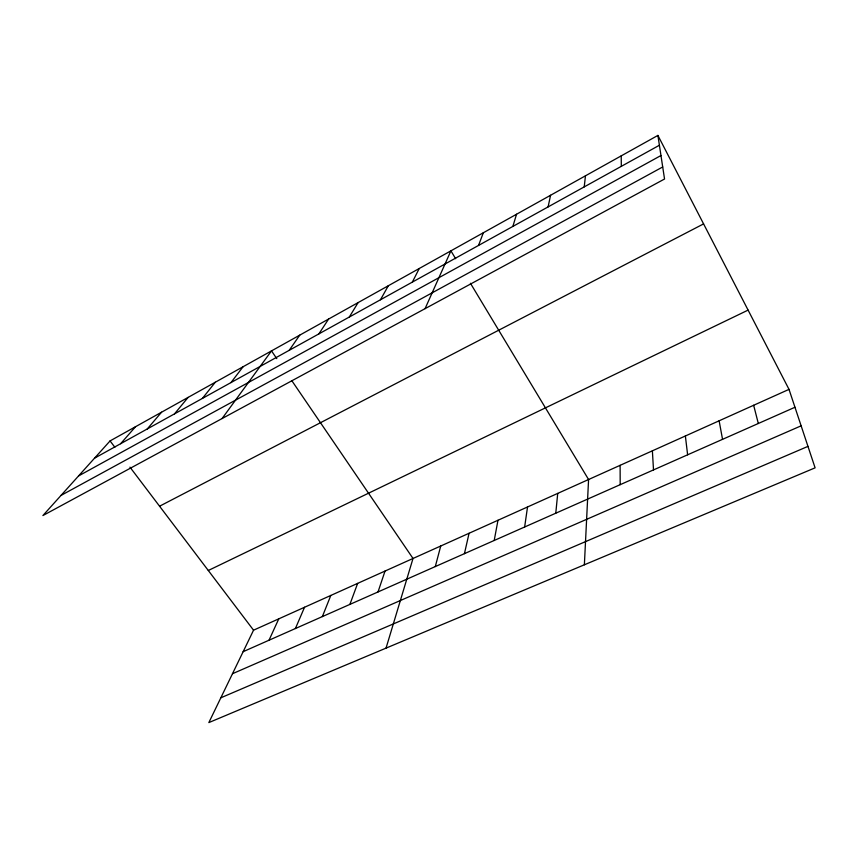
<?xml version="1.0" encoding="UTF-8"?>
<svg xmlns="http://www.w3.org/2000/svg" width="858" height="858" viewBox="0 0 858 858"><rect width="100%" height="100%" fill="white"/><g stroke="black" fill="none" stroke-linecap="round" stroke-linejoin="round"><path stroke-width="1.29" d="M584.373 564.789L588.577 479.515L470.431 283.269M555.78 513.202L557.721 493.393M584.234 186.883L585.456 175.815M524.646 526.984L527.531 506.971M494.208 540.476L497.983 520.259M548.101 206.907L550.568 195.27M464.435 553.667L469.069 533.268M435.296 566.57L440.744 545.999M386.036 648.133L413.02 558.472L291.806 380.662M512.87 226.415L516.537 214.243M378.024 591.934L385.038 571.053M349.892 604.397L357.647 583.376M478.528 245.452L483.333 232.765M322.361 616.591L330.813 595.441M295.399 628.539L304.536 607.26M425.075 308.655L450.911 250.847L455.63 258.698M269.004 640.229L278.786 618.832M789.017 389.371L253.55 630.19L208.848 722.586L815.1 467.835L789.017 389.371L657.904 135.414L110.071 440.915L42.9 515.561L664.542 179.011L657.904 135.414M412.344 282.11L419.251 268.5M380.448 299.785L388.331 285.746M349.303 317.042L358.118 302.595M318.886 333.88L328.593 319.058M289.189 350.343L299.732 335.156M222.072 418.554L271.503 350.89L276.78 358.633M230.952 382.604L243.082 366.741M202.413 398.412L215.283 382.239M174.517 413.867L188.117 397.393M147.265 428.968L161.529 412.226M120.613 443.725L135.521 426.726M94.552 458.161L659.394 145.249M78.561 475.933L660.971 155.523M61.036 495.409L662.708 166.967M159.567 506.209L703.581 223.895M208.301 570.495L748.09 310.113M243.146 651.683L794.958 407.26M232.486 673.723L801.136 425.825M220.838 697.801L807.968 446.375M110.071 440.915L114.854 447.233M129.966 467.16L253.55 630.19M753.656 405.276L758.311 423.487M719.122 420.806L722.543 439.328M685.37 435.993L687.623 454.804M652.38 450.825L653.506 469.916M621.213 155.866L621.321 166.345M620.12 465.326L620.184 484.673"/></g></svg>
